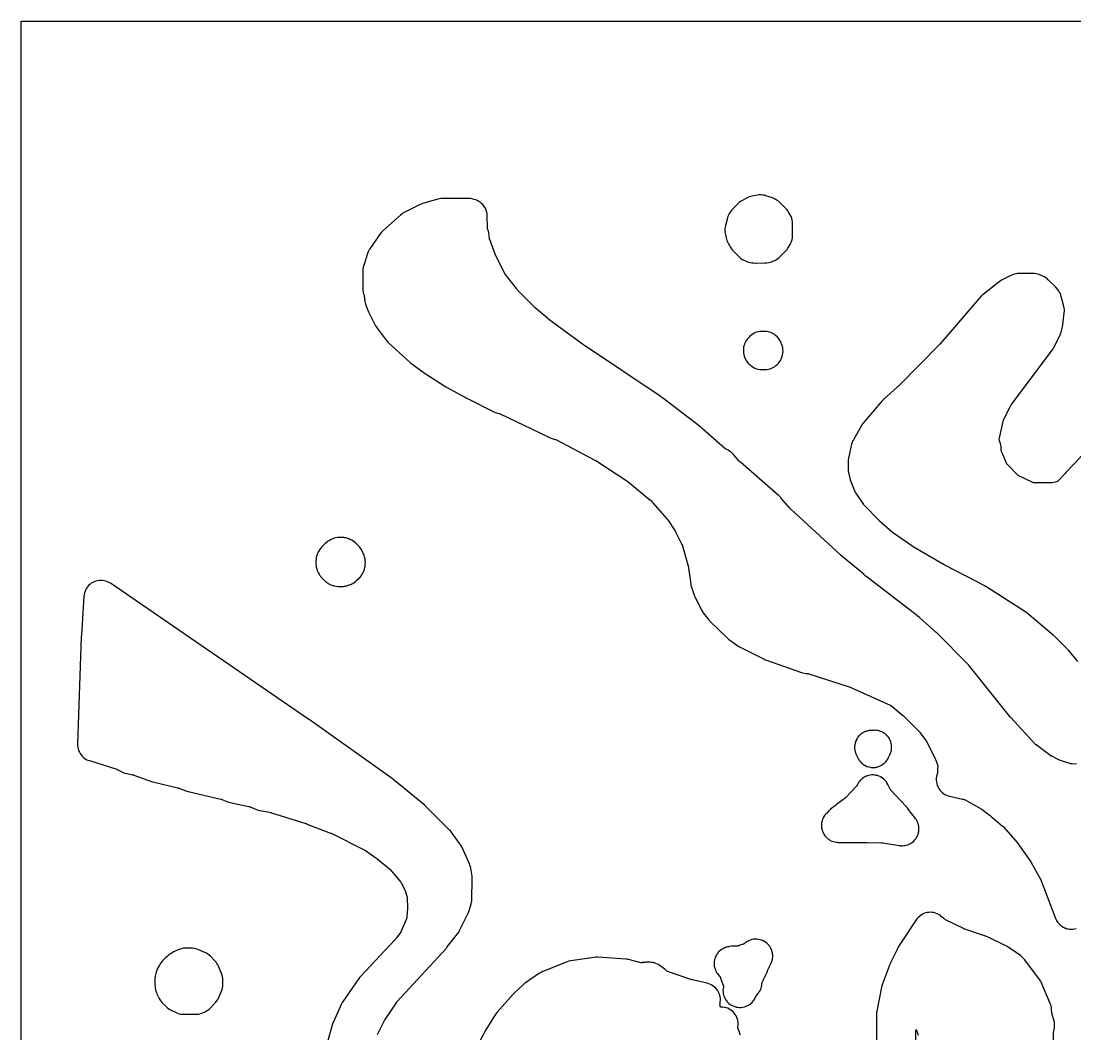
# Model space of a CAD drawing. Header units: millimetres. Extents: x 0 to 300, y 0 to 300.
# Drawn here: x 0 to 155.7, y 150.3 to 300 of the extents above; entities that cross this region are included whole.
import ezdxf

# ---------------------------------------------------------------- set-up
doc = ezdxf.new("R2010")
doc.units = ezdxf.units.MM
doc.layers.add('CUT', color=7, linetype='CONTINUOUS')

msp = doc.modelspace()

# ---------------------------------------------------------------- linework, layer by layer
at = {"layer": 'CUT'}
for points in [[(0, 0.06), (0, 299.94), (0, 299.95), (0, 299.98), (0, 299.99), (0.01, 300), (0.02, 300), (0.05, 300), (0.06, 300), (299.9, 300), (299.91, 300), (299.94, 300), (299.95, 300), (299.96, 300), (299.96, 299.99), (299.96, 299.98), (299.96, 299.95), (299.96, 299.94), (299.96, 0.06)], [(155.92, 190.18), (155.27, 190.21), (155.18, 190.21), (155.17, 190.21), (155.16, 190.21), (155.13, 190.22), (155.11, 190.23), (153.43, 190.77), (153.35, 190.8), (153.33, 190.81), (153.31, 190.82), (152.29, 191.33), (152.22, 191.37), (152.16, 191.4), (149.99, 193.02), (149.97, 193.03), (149.96, 193.04), (149.95, 193.05), (146.23, 197.05), (146.21, 197.07), (146.17, 197.12), (146.16, 197.14), (146.14, 197.15), (146.1, 197.2), (139.97, 204.84), (139.8, 205.03), (135.35, 209.53), (135.23, 209.64), (132.73, 211.85), (132.57, 211.98), (132.46, 212.06), (132.43, 212.08), (124.81, 217.96), (124.78, 217.98), (124.74, 218.01), (124.72, 218.03), (124.69, 218.06), (124.62, 218.12), (124.57, 218.16), (124.55, 218.18), (121.29, 220.9), (121.14, 221.02), (121.12, 221.04), (121.11, 221.04), (113.72, 227.86), (113.64, 227.94), (113.6, 227.99), (113.59, 228), (113.57, 228.02), (112.28, 229.54), (112.28, 229.55), (112.22, 229.62), (112.08, 229.77), (111.92, 229.91), (111.88, 229.95), (106.28, 234.79), (106.16, 234.88), (106.15, 234.89), (106.14, 234.9), (106.13, 234.91), (106.12, 234.91), (106.1, 234.93), (106.06, 234.98), (105.24, 235.96), (105.07, 236.14), (104.89, 236.31), (104.69, 236.45), (104.48, 236.57), (104.09, 236.78), (104.04, 236.8), (104.01, 236.82), (104, 236.83), (103.99, 236.84), (103.98, 236.84), (103.92, 236.89), (100.69, 239.75), (100.68, 239.76), (100.58, 239.85), (100.43, 239.98), (94.77, 244.31), (94.75, 244.32), (94.71, 244.35), (94.6, 244.43), (94.57, 244.45), (83.38, 251.95), (83.34, 251.97), (83.29, 252), (83.16, 252.09), (77.99, 255.91), (77.93, 255.96), (77.92, 255.97), (77.89, 255.99), (77.85, 256.03), (77.81, 256.07), (77.76, 256.1), (77.72, 256.14), (77.71, 256.14), (75.98, 257.6), (75.96, 257.61), (75.85, 257.71), (75.84, 257.72), (73.41, 260.17), (73.39, 260.2), (73.36, 260.24), (73.35, 260.25), (73.34, 260.27), (73.31, 260.31), (73.26, 260.37), (73.21, 260.45), (71.59, 262.53), (71.56, 262.57), (71.55, 262.59), (71.5, 262.71), (70.07, 265.48), (70.06, 265.5), (70.05, 265.52), (70.04, 265.54), (70.03, 265.57), (69.24, 267.73), (69.23, 267.74), (69.22, 267.78), (69.21, 267.86), (69.17, 268.36), (69.13, 268.65), (69.05, 268.93), (69.04, 268.96), (69, 269.08), (68.95, 269.19), (68.95, 269.21), (68.94, 269.23), (68.94, 269.24), (68.94, 269.25), (68.94, 269.29), (68.94, 269.33), (68.88, 271.27), (68.86, 271.52), (68.81, 271.77), (68.74, 272.01), (68.65, 272.25), (68.53, 272.47), (68.39, 272.68), (68.22, 272.88), (68.04, 273.06), (67.85, 273.22), (67.63, 273.35), (67.41, 273.47), (67.17, 273.56), (66.9, 273.65), (66.64, 273.72), (66.37, 273.77), (66.1, 273.78), (62.27, 273.77), (62.04, 273.76), (61.81, 273.73), (61.59, 273.67), (59.33, 273.02), (59.11, 272.95), (58.89, 272.85), (56.61, 271.7), (56.42, 271.59), (56.24, 271.47), (56.07, 271.33), (53.45, 268.98), (53.25, 268.78), (53.07, 268.55), (51.54, 266.36), (51.51, 266.32), (51.49, 266.29), (51.37, 266.09), (51.27, 265.88), (51.19, 265.66), (50.62, 263.87), (50.55, 263.62), (50.51, 263.37), (50.5, 263.11), (50.5, 260.39), (50.51, 260.16), (50.54, 259.93), (50.6, 259.7), (50.67, 259.48), (50.7, 259.41), (50.7, 259.4), (50.7, 259.36), (50.71, 259.36), (50.71, 259.34), (50.71, 259.25), (50.72, 259.17), (50.72, 259.14), (50.72, 259.11), (50.75, 258.79), (50.78, 258.57), (50.83, 258.35), (50.9, 258.14), (51.19, 257.37), (51.25, 257.24), (51.29, 257.13), (51.32, 257.08), (51.33, 257.05), (51.34, 257.02), (52.39, 254.96), (52.5, 254.78), (52.62, 254.6), (53.96, 252.82), (54.19, 252.55), (54.21, 252.53), (54.29, 252.46), (57.5, 249.52), (57.72, 249.34), (59.56, 248), (59.69, 247.91), (62.62, 246.04), (62.76, 245.96), (65.55, 244.43), (65.6, 244.4), (65.68, 244.35), (65.71, 244.33), (65.72, 244.33), (65.77, 244.3), (69.83, 242.27), (70.11, 242.16), (70.4, 242.07), (70.68, 242.01), (70.69, 242.01), (70.7, 242), (70.71, 242), (70.72, 242), (70.78, 241.97), (77.77, 238.6), (77.82, 238.57), (77.87, 238.55), (77.97, 238.5), (78.17, 238.42), (78.92, 238.17), (79, 238.14), (79.01, 238.14), (84.78, 235.1), (84.84, 235.07), (84.89, 235.04), (84.9, 235.03), (89.51, 232.05), (89.61, 231.97), (89.63, 231.96), (92.92, 229.25), (92.96, 229.22), (92.98, 229.2), (92.99, 229.19), (95.43, 226.43), (95.46, 226.4), (95.47, 226.39), (95.54, 226.29), (96.6, 224.71), (96.64, 224.66), (96.69, 224.55), (96.75, 224.41), (97.64, 222.64), (97.72, 222.49), (97.72, 222.48), (97.73, 222.48), (97.73, 222.47), (97.73, 222.46), (97.74, 222.45), (97.74, 222.43), (97.75, 222.39), (97.76, 222.36), (97.78, 222.27), (97.79, 222.25), (98.6, 219.29), (98.61, 219.25), (98.62, 219.22), (98.62, 219.21), (98.63, 219.15), (98.94, 216.81), (98.98, 216.57), (99.05, 216.34), (99.45, 215.15), (99.58, 214.83), (100.49, 213.01), (100.5, 212.99), (100.66, 212.72), (100.68, 212.69), (100.79, 212.54), (101.55, 211.57), (101.75, 211.34), (101.76, 211.33), (101.78, 211.31), (104.38, 208.77), (104.54, 208.63), (104.71, 208.5), (105.91, 207.68), (106.05, 207.58), (106.13, 207.53), (106.36, 207.4), (109.81, 205.67), (109.81, 205.66), (109.83, 205.65), (110.12, 205.53), (115.29, 203.71), (115.5, 203.65), (115.71, 203.6), (115.93, 203.58), (116.25, 203.55), (116.28, 203.55), (116.29, 203.55), (116.32, 203.54), (116.34, 203.54), (116.35, 203.53), (116.39, 203.52), (122.37, 201.61), (122.48, 201.57), (122.49, 201.57), (128.43, 198.87), (128.46, 198.85), (128.51, 198.83), (128.54, 198.82), (128.55, 198.81), (128.64, 198.75), (130.25, 197.42), (130.39, 197.3), (130.4, 197.29), (130.53, 197.17), (132.75, 194.93), (132.82, 194.85), (132.82, 194.84), (132.86, 194.8), (133.7, 193.69), (133.73, 193.65), (133.76, 193.59), (135.08, 190.98), (135.17, 190.75), (135.43, 189.97), (135.45, 189.89), (135.45, 189.87), (135.44, 189.81), (135.42, 189.56), (135.41, 188.89), (135.41, 188.87), (135.41, 188.86), (135.41, 188.85), (135.4, 188.84), (135.39, 188.82), (135.31, 188.58), (135.26, 188.34), (135.23, 188.09), (135.23, 187.99), (135.22, 187.83), (135.23, 187.74), (135.24, 187.58), (135.26, 187.49), (135.29, 187.33), (135.29, 187.32), (135.3, 187.31), (135.31, 187.24), (135.36, 187.09), (135.38, 187), (135.48, 186.77), (135.6, 186.55), (135.75, 186.35), (135.91, 186.16), (136.09, 185.98), (136.29, 185.83), (136.5, 185.69), (136.72, 185.58), (136.96, 185.49), (137.2, 185.43), (139.09, 185.02), (139.21, 184.99), (139.27, 184.98), (139.29, 184.98), (139.32, 184.97), (139.34, 184.97), (139.36, 184.97), (139.37, 184.96), (139.38, 184.96), (139.39, 184.95), (139.41, 184.94), (141.84, 183.58), (141.85, 183.57), (141.86, 183.57), (141.98, 183.49), (143.04, 182.69), (143.1, 182.65), (143.11, 182.64), (143.12, 182.63), (143.14, 182.62), (143.24, 182.52), (143.28, 182.49), (145.02, 181.02), (145.11, 180.96), (145.11, 180.95), (145.12, 180.95), (145.14, 180.93), (145.15, 180.91), (145.16, 180.91), (147.17, 178.58), (147.18, 178.57), (147.2, 178.55), (147.21, 178.53), (147.26, 178.47), (149.18, 175.76), (149.22, 175.69), (149.27, 175.62), (149.28, 175.59), (149.31, 175.55), (150.63, 173.18), (150.64, 173.16), (150.65, 173.15), (150.65, 173.14), (150.67, 173.09), (150.98, 172.28), (151.07, 172.05), (152.8, 167.5), (152.84, 167.39), (152.87, 167.32), (152.89, 167.27), (152.9, 167.25), (152.94, 167.16), (153, 167.06), (153.07, 166.94), (153.08, 166.93), (153.09, 166.92), (153.11, 166.89), (153.13, 166.85), (153.16, 166.82), (153.17, 166.8), (153.18, 166.78), (153.21, 166.74), (153.24, 166.71), (153.27, 166.68), (153.28, 166.66), (153.38, 166.55), (153.44, 166.48), (153.56, 166.38), (153.63, 166.32), (153.67, 166.29), (153.76, 166.22), (153.83, 166.18), (153.97, 166.09), (154.04, 166.06), (154.19, 165.98), (154.26, 165.96), (154.43, 165.9), (154.5, 165.88), (154.67, 165.83), (154.92, 165.79), (155.17, 165.78), (155.42, 165.79), (155.67, 165.83), (155.91, 165.89)], [(156.8, 235.82), (155.65, 234.6), (155.62, 234.56), (155.54, 234.48), (155.41, 234.35), (154.55, 233.5), (154.37, 233.3), (154.26, 233.15), (153.14, 231.97), (153.12, 231.95), (153.11, 231.95), (153.1, 231.94), (153.03, 231.92), (152.37, 231.75), (152.32, 231.74), (152.28, 231.73), (152.24, 231.73), (152.22, 231.73), (149.68, 231.76), (149.63, 231.76), (149.61, 231.76), (149.59, 231.77), (149.49, 231.81), (147.34, 232.85), (147.27, 232.89), (147.26, 232.9), (147.24, 232.91), (147.21, 232.94), (145.7, 234.49), (145.66, 234.53), (145.64, 234.56), (145.63, 234.57), (145.6, 234.62), (145.58, 234.67), (144.92, 236.27), (144.88, 236.37), (144.87, 236.39), (144.86, 236.42), (144.84, 236.46), (144.84, 236.47), (144.83, 236.49), (144.83, 236.51), (144.8, 236.85), (144.8, 236.87), (144.8, 236.94), (144.79, 237.03), (144.79, 237.09), (144.76, 237.32), (144.71, 237.53), (144.64, 237.75), (144.58, 237.91), (144.55, 237.98), (144.52, 238.04), (144.52, 238.05), (144.52, 238.06), (144.52, 238.07), (144.52, 238.08), (144.53, 238.14), (145.09, 240.84), (145.1, 240.89), (145.17, 241.06), (146.18, 243.1), (146.24, 243.18), (146.29, 243.26), (146.3, 243.28), (146.34, 243.32), (152.37, 251.36), (152.5, 251.55), (152.61, 251.74), (153.49, 253.5), (153.6, 253.76), (153.68, 254.03), (153.87, 254.81), (153.92, 255.09), (154.14, 256.87), (154.16, 257.11), (154.15, 257.35), (154.13, 257.58), (154.08, 257.81), (153.69, 259.3), (153.61, 259.54), (153.52, 259.77), (153.4, 259.99), (153.27, 260.2), (153.09, 260.44), (152.89, 260.66), (151.77, 261.76), (151.59, 261.93), (151.39, 262.07), (151.18, 262.19), (150.96, 262.3), (150.42, 262.52), (150.2, 262.59), (149.97, 262.65), (149.73, 262.69), (149.49, 262.7), (147.66, 262.71), (147.44, 262.7), (147.22, 262.67), (147, 262.62), (146.63, 262.52), (146.39, 262.44), (146.15, 262.34), (144.88, 261.7), (144.67, 261.58), (144.46, 261.43), (142.15, 259.61), (141.97, 259.46), (141.8, 259.28), (135.79, 252.28), (135.78, 252.27), (135.7, 252.2), (129.73, 246.16), (129.66, 246.11), (129.54, 245.99), (129.52, 245.98), (129.47, 245.93), (129.45, 245.91), (129.44, 245.9), (127.47, 244.14), (127.37, 244.05), (127.36, 244.04), (127.22, 243.88), (124.37, 240.5), (124.23, 240.32), (124.11, 240.12), (122.98, 238.13), (122.87, 237.92), (122.78, 237.69), (122.71, 237.45), (122.25, 235.42), (122.2, 235.12), (122.19, 234.82), (122.21, 233.74), (122.23, 233.51), (122.26, 233.28), (122.44, 232.42), (122.5, 232.18), (122.59, 231.96), (123.21, 230.49), (123.31, 230.27), (123.44, 230.06), (124.26, 228.85), (124.28, 228.82), (124.3, 228.78), (124.42, 228.63), (124.44, 228.6), (124.58, 228.45), (124.59, 228.43), (126.68, 226.28), (126.85, 226.12), (128.73, 224.52), (128.91, 224.37), (131.59, 222.49), (131.6, 222.5), (131.82, 222.34), (136.29, 219.72), (136.38, 219.67), (136.43, 219.64), (136.45, 219.63), (136.49, 219.61), (136.54, 219.58), (142.35, 216.57), (142.47, 216.5), (142.54, 216.46), (148.47, 212.67), (148.6, 212.58), (148.65, 212.53), (148.66, 212.53), (152.48, 209.31), (152.6, 209.19), (152.64, 209.16), (154.6, 207.17), (154.68, 207.07), (154.69, 207.06), (154.77, 206.96), (156.11, 205.35)], [(52.66, 150.2), (53.71, 152.3), (53.72, 152.33), (53.79, 152.44), (55.45, 154.91), (55.48, 154.96), (55.49, 154.97), (55.5, 154.98), (55.51, 155), (55.54, 155.03), (62.84, 162.99), (62.98, 163.15), (64.47, 165.09), (64.51, 165.13), (64.52, 165.15), (64.66, 165.34), (64.79, 165.57), (65.98, 167.93), (66.07, 168.13), (66.14, 168.33), (66.5, 169.51), (66.56, 169.73), (66.59, 169.96), (66.61, 170.19), (66.67, 173.15), (66.66, 173.38), (66.64, 173.61), (66.44, 174.81), (66.39, 175.02), (66.33, 175.23), (66.25, 175.43), (65.11, 177.95), (64.99, 178.18), (64.84, 178.4), (63.55, 180.15), (63.43, 180.3), (63.31, 180.44), (59.66, 184.08), (59.65, 184.09), (59.47, 184.25), (55.18, 187.77), (55.04, 187.88), (42.57, 196.76), (42.53, 196.78), (13.19, 216.9), (12.98, 217.03), (12.75, 217.14), (12.52, 217.23), (12.28, 217.29), (12.03, 217.33), (11.78, 217.34), (11.53, 217.33), (11.28, 217.29), (11.04, 217.23), (10.8, 217.14), (10.58, 217.03), (10.36, 216.9), (10.16, 216.75), (9.98, 216.58), (9.82, 216.39), (9.67, 216.18), (9.55, 215.97), (9.45, 215.74), (9.37, 215.5), (9.31, 215.25), (9.29, 215), (8.91, 209.22), (8.9, 209.06), (8.9, 208.98), (8.34, 193.16), (8.35, 192.91), (8.37, 192.66), (8.43, 192.42), (8.5, 192.18), (8.61, 191.95), (8.73, 191.73), (8.87, 191.53), (9.04, 191.34), (9.22, 191.17), (9.42, 191.02), (9.63, 190.88), (9.85, 190.77), (10.09, 190.69), (14.14, 189.41), (14.15, 189.41), (14.16, 189.4), (14.19, 189.39), (14.77, 189.08), (14.97, 188.98), (15.18, 188.9), (15.4, 188.85), (16.52, 188.6), (16.6, 188.58), (16.64, 188.57), (16.65, 188.56), (19.42, 187.58), (19.67, 187.51), (23.15, 186.68), (23.26, 186.65), (23.29, 186.63), (23.3, 186.63), (24.34, 186.22), (24.52, 186.16), (24.69, 186.11), (29.52, 185.01), (29.57, 185), (29.6, 184.99), (29.62, 184.98), (29.63, 184.98), (29.65, 184.97), (29.66, 184.97), (30.67, 184.57), (30.87, 184.5), (31.07, 184.45), (33.67, 183.91), (33.76, 183.89), (33.78, 183.88), (33.83, 183.86), (34.79, 183.47), (35.03, 183.39), (35.28, 183.33), (36.71, 183.07), (36.88, 183.02), (36.91, 183.01), (36.93, 183), (36.98, 182.99), (37.02, 182.98), (42.06, 181.4), (42.12, 181.38), (42.16, 181.36), (42.22, 181.34), (42.39, 181.27), (45.73, 179.99), (45.74, 179.98), (45.79, 179.96), (45.81, 179.95), (50.68, 177.52), (50.73, 177.49), (50.75, 177.48), (50.81, 177.45), (50.89, 177.4), (52.44, 176.34), (52.53, 176.28), (52.54, 176.27), (52.58, 176.24), (54.43, 174.7), (54.46, 174.68), (54.47, 174.67), (54.48, 174.66), (54.5, 174.63), (56.1, 172.71), (56.16, 172.64), (56.18, 172.6), (56.19, 172.59), (56.66, 171.63), (56.76, 171.47), (56.77, 171.43), (57.04, 170.51), (57.04, 170.5), (57.04, 170.44), (57.06, 170.27), (57.06, 170.26), (57.12, 169.05), (57.12, 168.99), (57.12, 168.89), (57.02, 167.67), (57.02, 167.62), (57.01, 167.56), (57.01, 167.51), (57.01, 167.47), (57.01, 167.46), (57.01, 167.45), (57, 167.42), (56.97, 167.32), (56.18, 165.5), (56.16, 165.44), (56.15, 165.43), (56.13, 165.4), (56.13, 165.39), (56.12, 165.38), (56.09, 165.34), (56.09, 165.33), (55.44, 164.47), (55.38, 164.39), (55.32, 164.32), (55.26, 164.26), (50.21, 158.84), (50.2, 158.83), (50.15, 158.77), (50.06, 158.67), (49.92, 158.49), (47.58, 155.15), (47.46, 154.96), (47.35, 154.75), (46.15, 152.11), (46.08, 151.94), (46.03, 151.77), (45.02, 148.24)], [(152.51, 147.99), (152.56, 150.59), (152.57, 150.72), (152.6, 150.82), (152.63, 150.91), (152.68, 151.17), (152.71, 151.42), (152.71, 151.68), (152.68, 151.94), (152.63, 152.19), (152.31, 153.38), (152.31, 153.39), (152.3, 153.43), (152.29, 153.47), (152.28, 153.53), (152.28, 153.54), (152.28, 153.6), (152.27, 153.66), (152.26, 153.94), (152.24, 154.16), (152.2, 154.39), (152.14, 154.61), (152.06, 154.82), (150.71, 157.96), (150.62, 158.14), (150.51, 158.32), (150.4, 158.49), (148.24, 161.32), (148.06, 161.52), (147.87, 161.7), (147.66, 161.87), (145.71, 163.2), (145.63, 163.25), (145.39, 163.38), (142.9, 164.61), (142.89, 164.62), (142.64, 164.72), (142.52, 164.76), (142.38, 164.81), (142.35, 164.82), (142.34, 164.82), (139.31, 165.84), (139.14, 165.91), (136.58, 167.18), (136.48, 167.25), (136.46, 167.26), (136.44, 167.28), (136.43, 167.29), (136.39, 167.32), (136.31, 167.39), (135.97, 167.68), (135.78, 167.83), (135.56, 167.97), (135.34, 168.07), (135.11, 168.16), (134.87, 168.23), (134.62, 168.26), (134.38, 168.28), (134.13, 168.27), (133.88, 168.24), (133.64, 168.18), (133.41, 168.09), (133.18, 167.99), (132.97, 167.86), (132.77, 167.71), (132.58, 167.55), (132.42, 167.36), (132.27, 167.16), (129.75, 163.37), (129.6, 163.13), (129.51, 162.92), (129.49, 162.87), (128.38, 160.63), (128.37, 160.62), (128.29, 160.43), (128.27, 160.38), (128.24, 160.3), (127.25, 157.56), (127.15, 157.21), (126.43, 153.66), (126.39, 153.41), (126.38, 153.16), (126.39, 147.16)], [(106.3, 150.12), (106.22, 150.36), (105.91, 151.18), (105.89, 151.23), (105.89, 151.24), (105.89, 151.25), (105.89, 151.26), (105.9, 151.29), (105.94, 151.53), (105.95, 151.78), (105.94, 152.02), (105.9, 152.27), (105.84, 152.5), (105.76, 152.74), (105.66, 152.96), (105.53, 153.17), (105.38, 153.36), (105.22, 153.55), (105.04, 153.71), (104.84, 153.86), (104.63, 153.98), (104.41, 154.09), (104.18, 154.17), (103.94, 154.23), (103.7, 154.27), (103.45, 154.28), (103.44, 154.28), (103.36, 154.28), (103.35, 154.28), (103.34, 154.29), (103.33, 154.3), (103.32, 154.31), (103.32, 154.33), (103.31, 154.34), (103.3, 154.4), (103.29, 154.45), (103.28, 154.5), (103.28, 154.53), (103.27, 154.57), (103.27, 154.59), (103.26, 154.62), (103.26, 154.67), (103.27, 154.73), (103.27, 154.75), (103.27, 154.8), (103.28, 154.89), (103.29, 154.94), (103.31, 155.04), (103.33, 155.28), (103.32, 155.53), (103.29, 155.77), (103.24, 156.01), (103.16, 156.24), (103.06, 156.46), (102.94, 156.68), (102.8, 156.88), (102.64, 157.06), (102.47, 157.23), (102.27, 157.38), (102.07, 157.51), (101.85, 157.62), (101.62, 157.71), (101.39, 157.78), (98.98, 158.33), (98.87, 158.36), (98.84, 158.37), (98.82, 158.38), (95.51, 159.52), (95.5, 159.52), (95.49, 159.53), (95.48, 159.54), (95.47, 159.55), (95.46, 159.56), (95.45, 159.57), (95.43, 159.59), (95.32, 159.68), (95.16, 159.82), (95.11, 159.85), (94.41, 160.38), (94.4, 160.39), (94.39, 160.39), (94.22, 160.51), (94.21, 160.52), (94.2, 160.52), (94.11, 160.58), (94.02, 160.63), (94.01, 160.63), (93.8, 160.72), (93.79, 160.72), (93.59, 160.79), (93.58, 160.8), (93.51, 160.81), (93.36, 160.85), (93.13, 160.88), (92.9, 160.89), (92.4, 160.89), (92.39, 160.89), (92.29, 160.89), (92.17, 160.88), (92.16, 160.88), (92.03, 160.88), (91.77, 160.84), (91.7, 160.82), (91.69, 160.82), (91.64, 160.83), (89.77, 161.29), (89.56, 161.33), (89.35, 161.35), (85.24, 161.63), (84.97, 161.64), (84.7, 161.61), (81.23, 161.09), (80.95, 161.03), (80.67, 160.94), (77.08, 159.51), (76.84, 159.4), (76.61, 159.26), (74.54, 157.86), (74.37, 157.74), (74.22, 157.6), (72.86, 156.31), (72.81, 156.27), (72.8, 156.26), (72.71, 156.16), (70.34, 153.51), (70.19, 153.32), (70.06, 153.13), (70.04, 153.1), (68.82, 151.14), (68.73, 150.99), (66.76, 147.29)], [(132.2, 149.35), (132.19, 150.54), (132.2, 150.65), (132.2, 150.72), (132.2, 150.74), (132.2, 150.76), (132.21, 150.8), (132.23, 150.88), (132.25, 150.94), (132.26, 150.93), (132.26, 150.92), (132.26, 150.91), (132.27, 150.9), (132.27, 150.89), (132.29, 150.84), (132.3, 150.8), (132.36, 150.66), (132.38, 150.61), (132.56, 150.14)]]:
    msp.add_lwpolyline(points, dxfattribs=at)
for points in [[(104.28, 267.56), (104.37, 267.36), (104.47, 267.17), (104.87, 266.5), (104.99, 266.33), (105.11, 266.16), (105.25, 266.01), (106.11, 265.15), (106.15, 265.11), (106.35, 264.93), (106.57, 264.78), (106.8, 264.65), (107.04, 264.54), (107.12, 264.51), (107.21, 264.48), (107.48, 264.39), (107.51, 264.38), (107.74, 264.31), (107.98, 264.27), (108.22, 264.25), (108.55, 264.24), (108.63, 264.24), (108.64, 264.24), (108.68, 264.24), (109.95, 264.26), (109.96, 264.26), (109.99, 264.26), (110.21, 264.27), (110.47, 264.31), (110.71, 264.38), (110.9, 264.44), (111.09, 264.5), (111.27, 264.58), (111.31, 264.6), (111.36, 264.63), (111.53, 264.72), (111.74, 264.84), (111.94, 264.99), (112.12, 265.15), (112.92, 265.94), (113.06, 266.09), (113.19, 266.26), (113.3, 266.43), (113.62, 266.96), (113.75, 267.2), (113.85, 267.44), (113.92, 267.7), (113.96, 267.97), (113.98, 268.24), (113.99, 270.09), (113.98, 270.35), (113.94, 270.61), (113.87, 270.86), (113.78, 271.1), (113.66, 271.34), (113.41, 271.78), (113.29, 271.96), (113.16, 272.14), (113.01, 272.31), (113, 272.32), (112.97, 272.35), (112.09, 273.2), (111.9, 273.36), (111.7, 273.5), (111.56, 273.59), (111.38, 273.7), (111.2, 273.79), (111.01, 273.86), (110.06, 274.18), (109.82, 274.25), (109.57, 274.29), (109.32, 274.31), (109.07, 274.3), (108.83, 274.27), (107.98, 274.12), (107.77, 274.08), (107.56, 274.01), (107.36, 273.93), (107.17, 273.83), (106.47, 273.43), (106.28, 273.31), (106.11, 273.18), (105.94, 273.03), (105.92, 273.01), (105.91, 273), (105.1, 272.18), (105.1, 272.17), (105.06, 272.13), (105, 272.07), (104.93, 271.98), (104.9, 271.95), (104.77, 271.77), (104.75, 271.75), (104.63, 271.54), (104.52, 271.33), (104.44, 271.1), (104.4, 270.94), (104.38, 270.86), (104.08, 269.79), (104.03, 269.56), (104, 269.34), (103.99, 269.1), (104, 268.87), (104.04, 268.64), (104.17, 267.97), (104.22, 267.76)], [(107.41, 249.46), (107.6, 249.27), (107.81, 249.09), (107.96, 248.98), (108.18, 248.84), (108.42, 248.72), (108.66, 248.62), (108.92, 248.56), (109.18, 248.51), (109.44, 248.5), (109.93, 248.5), (110.18, 248.51), (110.42, 248.55), (110.66, 248.61), (110.89, 248.69), (111.11, 248.8), (111.32, 248.92), (111.52, 249.07), (111.7, 249.23), (111.79, 249.32), (111.94, 249.48), (112.07, 249.66), (112.19, 249.85), (112.29, 250.04), (112.35, 250.17), (112.44, 250.41), (112.52, 250.65), (112.56, 250.91), (112.58, 251.16), (112.57, 251.42), (112.54, 251.67), (112.48, 251.92), (112.4, 252.16), (112.25, 252.53), (112.14, 252.76), (112.01, 252.97), (111.87, 253.17), (111.7, 253.36), (111.67, 253.39), (111.49, 253.55), (111.29, 253.7), (111.08, 253.82), (110.86, 253.93), (110.63, 254.01), (110.39, 254.07), (110.15, 254.11), (109.9, 254.12), (109.42, 254.12), (109.16, 254.11), (108.9, 254.07), (108.65, 254), (108.41, 253.91), (108.18, 253.79), (107.96, 253.65), (107.75, 253.48), (107.57, 253.3), (107.37, 253.08), (107.22, 252.9), (107.09, 252.71), (106.98, 252.51), (106.89, 252.3), (106.82, 252.08), (106.76, 251.86), (106.73, 251.63), (106.72, 251.4), (106.72, 251.21), (106.73, 250.96), (106.77, 250.7), (106.84, 250.46), (106.92, 250.22), (107.04, 249.99), (107.17, 249.78), (107.24, 249.68)], [(45.11, 217.07), (45.13, 217.06), (45.25, 216.97), (45.32, 216.92), (45.33, 216.91), (45.34, 216.91), (45.36, 216.89), (45.55, 216.78), (45.56, 216.78), (45.78, 216.68), (45.79, 216.68), (45.91, 216.64), (46.02, 216.6), (46.03, 216.6), (46.08, 216.59), (46.12, 216.58), (46.28, 216.54), (46.85, 216.45), (46.88, 216.44), (47, 216.43), (47.08, 216.42), (47.13, 216.42), (47.32, 216.41), (47.34, 216.41), (47.38, 216.41), (47.57, 216.43), (47.62, 216.43), (47.8, 216.47), (47.87, 216.48), (48.04, 216.53), (48.11, 216.55), (48.21, 216.58), (48.6, 216.71), (48.81, 216.79), (48.88, 216.83), (49.02, 216.89), (49.22, 217.01), (49.4, 217.15), (49.56, 217.3), (49.57, 217.3), (49.95, 217.67), (49.97, 217.7), (50.14, 217.87), (50.3, 218.08), (50.42, 218.3), (50.43, 218.31), (50.49, 218.43), (50.54, 218.53), (50.56, 218.56), (50.57, 218.58), (50.58, 218.6), (50.58, 218.61), (50.59, 218.63), (50.62, 218.7), (50.64, 218.73), (50.65, 218.75), (50.67, 218.79), (50.67, 218.8), (50.71, 218.91), (50.72, 218.94), (50.75, 219.01), (50.75, 219.02), (50.81, 219.23), (50.81, 219.26), (50.83, 219.4), (50.84, 219.45), (50.85, 219.5), (50.85, 219.56), (50.85, 219.61), (50.86, 219.64), (50.86, 219.67), (50.86, 219.75), (50.87, 219.99), (50.86, 220.24), (50.85, 220.32), (50.83, 220.49), (50.83, 220.5), (50.82, 220.52), (50.82, 220.54), (50.82, 220.55), (50.82, 220.57), (50.81, 220.58), (50.8, 220.61), (50.78, 220.74), (50.76, 220.78), (50.7, 220.97), (50.7, 220.98), (50.69, 221), (50.51, 221.46), (50.41, 221.68), (50.4, 221.69), (50.4, 221.7), (50.39, 221.72), (50.37, 221.75), (50.34, 221.8), (50.31, 221.85), (50.3, 221.88), (50.29, 221.9), (50.28, 221.92), (50.27, 221.93), (50.15, 222.09), (50.12, 222.13), (49.99, 222.28), (49.95, 222.33), (49.76, 222.52), (49.54, 222.75), (49.5, 222.78), (49.33, 222.94), (49.32, 222.94), (49.12, 223.09), (49.1, 223.11), (48.85, 223.26), (48.57, 223.4), (48.43, 223.46), (48.41, 223.47), (48.39, 223.48), (48.36, 223.49), (48.27, 223.52), (48.18, 223.55), (48.14, 223.56), (47.94, 223.61), (47.91, 223.62), (47.77, 223.64), (47.7, 223.65), (47.68, 223.65), (47.45, 223.66), (46.99, 223.66), (46.75, 223.65), (46.51, 223.61), (46.28, 223.56), (46.06, 223.48), (45.84, 223.38), (45.57, 223.24), (45.35, 223.11), (45.34, 223.11), (45.19, 223), (45.14, 222.96), (45.13, 222.95), (44.95, 222.79), (44.41, 222.25), (44.23, 222.05), (44.22, 222.03), (44.08, 221.83), (43.96, 221.62), (43.94, 221.6), (43.86, 221.43), (43.83, 221.38), (43.8, 221.31), (43.75, 221.21), (43.74, 221.17), (43.74, 221.16), (43.73, 221.13), (43.72, 221.12), (43.71, 221.09), (43.7, 221.05), (43.67, 220.97), (43.67, 220.95), (43.66, 220.93), (43.65, 220.91), (43.64, 220.84), (43.61, 220.72), (43.61, 220.69), (43.59, 220.54), (43.58, 220.49), (43.58, 220.48), (43.58, 220.45), (43.58, 220.37), (43.57, 220.26), (43.57, 220.22), (43.57, 220.21), (43.57, 219.75), (43.58, 219.53), (43.59, 219.46), (43.59, 219.45), (43.59, 219.44), (43.61, 219.3), (43.63, 219.23), (43.66, 219.09), (43.67, 219.05), (43.68, 219.02), (43.73, 218.87), (43.75, 218.81), (43.84, 218.6), (43.94, 218.4), (43.95, 218.38), (44.04, 218.23), (44.08, 218.17), (44.09, 218.14), (44.14, 218.07), (44.16, 218.04), (44.2, 217.99), (44.22, 217.97), (44.23, 217.95), (44.24, 217.94), (44.24, 217.93), (44.25, 217.92), (44.26, 217.91), (44.29, 217.87), (44.41, 217.75), (44.44, 217.71), (44.92, 217.24), (44.94, 217.22), (44.98, 217.19), (45.03, 217.15), (45.07, 217.11)], [(124.55, 190.06), (124.57, 190.05), (124.58, 190.05), (124.59, 190.04), (124.63, 190.02), (124.69, 189.99), (124.74, 189.96), (124.76, 189.95), (124.8, 189.92), (124.97, 189.85), (124.99, 189.84), (125, 189.84), (125.01, 189.84), (125.03, 189.83), (125.26, 189.76), (125.5, 189.71), (125.62, 189.7), (125.7, 189.69), (125.71, 189.69), (125.72, 189.68), (125.74, 189.68), (125.98, 189.68), (126.01, 189.68), (126.22, 189.7), (126.25, 189.71), (126.46, 189.75), (126.58, 189.78), (126.62, 189.79), (126.69, 189.81), (126.92, 189.9), (126.92, 189.91), (127.03, 189.96), (127.14, 190.01), (127.27, 190.1), (127.28, 190.11), (127.34, 190.15), (127.53, 190.3), (127.57, 190.34), (127.62, 190.38), (127.67, 190.43), (127.7, 190.46), (127.7, 190.47), (127.86, 190.65), (128, 190.85), (128.1, 191.03), (128.12, 191.06), (128.37, 191.56), (128.37, 191.57), (128.46, 191.78), (128.47, 191.78), (128.51, 191.91), (128.52, 191.93), (128.53, 191.98), (128.54, 192.01), (128.59, 192.24), (128.59, 192.25), (128.59, 192.27), (128.6, 192.32), (128.61, 192.34), (128.61, 192.35), (128.63, 192.48), (128.63, 192.65), (128.63, 192.72), (128.63, 192.73), (128.63, 192.76), (128.63, 192.8), (128.62, 192.96), (128.61, 192.97), (128.59, 193.11), (128.59, 193.12), (128.59, 193.14), (128.58, 193.2), (128.57, 193.21), (128.51, 193.44), (128.51, 193.45), (128.5, 193.48), (128.45, 193.62), (128.44, 193.64), (128.43, 193.65), (128.43, 193.66), (128.42, 193.67), (128.39, 193.74), (128.38, 193.77), (128.36, 193.81), (128.34, 193.85), (128.33, 193.86), (128.32, 193.88), (128.32, 193.89), (128.29, 193.94), (128.26, 193.98), (128.22, 194.04), (128.2, 194.08), (128.2, 194.09), (128.19, 194.1), (128.15, 194.15), (128.14, 194.16), (128.1, 194.21), (128.07, 194.25), (128.06, 194.26), (128.05, 194.28), (128.04, 194.29), (128.02, 194.31), (127.89, 194.45), (127.89, 194.46), (127.88, 194.47), (127.71, 194.62), (127.7, 194.63), (127.52, 194.76), (127.5, 194.77), (127.48, 194.78), (127.44, 194.8), (127.41, 194.82), (127.36, 194.85), (127.31, 194.88), (127.29, 194.89), (127.26, 194.9), (127.2, 194.93), (127.17, 194.95), (127.09, 194.99), (127.08, 194.99), (127.07, 194.99), (127.02, 195.01), (127, 195.02), (126.86, 195.07), (126.85, 195.08), (126.63, 195.13), (126.61, 195.13), (126.37, 195.17), (126.15, 195.18), (126.13, 195.18), (126.12, 195.18), (126.01, 195.17), (125.91, 195.17), (125.89, 195.16), (125.88, 195.16), (125.87, 195.16), (125.86, 195.16), (125.85, 195.16), (125.82, 195.16), (125.81, 195.16), (125.8, 195.16), (125.75, 195.16), (125.66, 195.16), (125.55, 195.16), (125.42, 195.15), (125.3, 195.14), (125.21, 195.12), (125.2, 195.11), (125.19, 195.11), (125.18, 195.11), (125.17, 195.11), (125.06, 195.09), (124.82, 195.02), (124.72, 194.98), (124.6, 194.93), (124.53, 194.89), (124.52, 194.88), (124.5, 194.87), (124.46, 194.85), (124.38, 194.81), (124.3, 194.76), (124.29, 194.75), (124.17, 194.68), (123.98, 194.52), (123.92, 194.46), (123.8, 194.35), (123.65, 194.15), (123.64, 194.14), (123.64, 194.13), (123.62, 194.1), (123.61, 194.09), (123.6, 194.08), (123.51, 193.95), (123.48, 193.89), (123.39, 193.73), (123.37, 193.67), (123.3, 193.5), (123.28, 193.45), (123.22, 193.27), (123.18, 193.02), (123.18, 193), (123.18, 192.98), (123.18, 192.97), (123.17, 192.95), (123.17, 192.93), (123.15, 192.78), (123.15, 192.53), (123.18, 192.29), (123.18, 192.28), (123.19, 192.27), (123.2, 192.2), (123.21, 192.13), (123.23, 192.04), (123.3, 191.81), (123.31, 191.8), (123.34, 191.73), (123.35, 191.71), (123.35, 191.69), (123.36, 191.67), (123.37, 191.64), (123.39, 191.59), (123.4, 191.58), (123.63, 191.1), (123.7, 190.97), (123.71, 190.96), (123.72, 190.94), (123.72, 190.92), (123.74, 190.89), (123.76, 190.86), (123.78, 190.83), (123.8, 190.8), (123.82, 190.78), (123.88, 190.69), (123.89, 190.67), (123.91, 190.64), (123.95, 190.59), (124.01, 190.52), (124.03, 190.5), (124.2, 190.33), (124.21, 190.32), (124.39, 190.17), (124.54, 190.07)], [(118.52, 182.23), (118.5, 182.19), (118.49, 182.17), (118.48, 182.16), (118.44, 182.08), (118.43, 182.05), (118.36, 181.85), (118.35, 181.82), (118.34, 181.77), (118.3, 181.61), (118.3, 181.6), (118.3, 181.59), (118.29, 181.58), (118.29, 181.56), (118.26, 181.37), (118.26, 181.34), (118.25, 181.13), (118.25, 181.11), (118.25, 181.1), (118.25, 181.05), (118.26, 180.88), (118.26, 180.86), (118.28, 180.74), (118.28, 180.72), (118.29, 180.7), (118.3, 180.64), (118.3, 180.62), (118.3, 180.61), (118.32, 180.52), (118.35, 180.4), (118.36, 180.38), (118.36, 180.37), (118.37, 180.36), (118.4, 180.28), (118.44, 180.17), (118.44, 180.16), (118.44, 180.15), (118.48, 180.07), (118.5, 180.04), (118.53, 179.98), (118.54, 179.95), (118.55, 179.93), (118.56, 179.92), (118.57, 179.9), (118.6, 179.85), (118.63, 179.8), (118.63, 179.79), (118.64, 179.77), (118.66, 179.74), (118.67, 179.72), (118.68, 179.72), (118.81, 179.55), (118.82, 179.53), (118.92, 179.42), (118.94, 179.4), (118.95, 179.38), (118.96, 179.37), (118.97, 179.36), (118.98, 179.35), (119.15, 179.2), (119.15, 179.19), (119.16, 179.18), (119.23, 179.13), (119.24, 179.12), (119.25, 179.12), (119.35, 179.05), (119.36, 179.04), (119.56, 178.92), (119.56, 178.91), (119.78, 178.81), (119.99, 178.73), (120, 178.73), (120.01, 178.73), (120.24, 178.67), (120.25, 178.67), (120.48, 178.63), (120.49, 178.63), (120.5, 178.63), (120.51, 178.63), (120.52, 178.63), (120.53, 178.63), (120.56, 178.62), (120.73, 178.61), (124.69, 178.58), (125.02, 178.58), (125.03, 178.58), (127.15, 178.56), (127.2, 178.56), (127.21, 178.56), (127.23, 178.56), (127.24, 178.56), (127.27, 178.56), (127.28, 178.56), (127.29, 178.56), (127.3, 178.55), (127.32, 178.55), (127.34, 178.55), (129.75, 178.15), (129.77, 178.15), (129.81, 178.15), (129.88, 178.14), (130.01, 178.12), (130.25, 178.12), (130.26, 178.12), (130.5, 178.14), (130.51, 178.14), (130.57, 178.15), (130.59, 178.15), (130.65, 178.16), (130.76, 178.18), (130.99, 178.25), (131.02, 178.26), (131.12, 178.3), (131.18, 178.33), (131.23, 178.35), (131.31, 178.39), (131.45, 178.46), (131.56, 178.53), (131.6, 178.56), (131.62, 178.58), (131.64, 178.6), (131.65, 178.6), (131.85, 178.76), (132.02, 178.93), (132.1, 179.03), (132.12, 179.05), (132.16, 179.09), (132.18, 179.12), (132.32, 179.33), (132.44, 179.55), (132.52, 179.75), (132.53, 179.77), (132.53, 179.78), (132.6, 180.02), (132.62, 180.12), (132.63, 180.15), (132.63, 180.16), (132.65, 180.26), (132.66, 180.37), (132.66, 180.38), (132.66, 180.43), (132.67, 180.51), (132.67, 180.7), (132.67, 180.76), (132.67, 180.77), (132.67, 180.78), (132.66, 180.81), (132.64, 181.01), (132.59, 181.25), (132.57, 181.31), (132.55, 181.37), (132.54, 181.42), (132.52, 181.49), (132.42, 181.72), (132.3, 181.93), (132.28, 181.96), (132.25, 182.01), (132.19, 182.09), (132.15, 182.14), (131.07, 183.53), (131.06, 183.55), (131.02, 183.61), (131.02, 183.62), (131.01, 183.63), (130.98, 183.67), (130.97, 183.68), (130.97, 183.69), (130.96, 183.69), (130.95, 183.7), (130.94, 183.71), (130.93, 183.72), (130.93, 183.73), (130.92, 183.75), (130.81, 183.87), (130.8, 183.88), (130.76, 183.93), (130.06, 184.68), (130.02, 184.72), (130.01, 184.73), (129.92, 184.82), (128.53, 186.31), (128.49, 186.36), (128.48, 186.37), (128.47, 186.38), (128.46, 186.4), (128.46, 186.41), (128.45, 186.41), (128.45, 186.42), (128.44, 186.43), (128.44, 186.44), (128.43, 186.46), (128.42, 186.47), (128.41, 186.48), (128.4, 186.5), (128.06, 187.19), (127.94, 187.4), (127.92, 187.44), (127.89, 187.49), (127.87, 187.51), (127.81, 187.6), (127.8, 187.6), (127.65, 187.78), (127.53, 187.9), (127.48, 187.95), (127.47, 187.95), (127.29, 188.1), (127.28, 188.1), (127.09, 188.23), (127.03, 188.26), (126.97, 188.29), (126.96, 188.3), (126.87, 188.35), (126.65, 188.44), (126.51, 188.48), (126.47, 188.49), (126.46, 188.49), (126.42, 188.5), (126.4, 188.5), (126.3, 188.52), (126.21, 188.54), (126.18, 188.55), (126.16, 188.55), (125.94, 188.57), (125.92, 188.57), (125.7, 188.57), (125.68, 188.57), (125.46, 188.55), (125.45, 188.55), (125.44, 188.54), (125.22, 188.5), (125.2, 188.49), (124.99, 188.43), (124.97, 188.42), (124.93, 188.41), (124.88, 188.39), (124.81, 188.36), (124.79, 188.35), (124.78, 188.35), (124.77, 188.34), (124.76, 188.34), (124.74, 188.33), (124.65, 188.28), (124.55, 188.23), (124.54, 188.22), (124.53, 188.21), (124.35, 188.09), (124.34, 188.08), (124.33, 188.08), (124.25, 188.02), (124.16, 187.94), (124.14, 187.92), (123.99, 187.77), (123.98, 187.76), (123.97, 187.75), (123.96, 187.73), (123.89, 187.64), (123.86, 187.61), (123.84, 187.59), (123.82, 187.56), (123.7, 187.39), (123.69, 187.38), (123.68, 187.36), (123.58, 187.18), (123.56, 187.15), (123.49, 187), (123.48, 186.98), (123.48, 186.97), (123.48, 186.96), (123.47, 186.96), (123.47, 186.95), (123.46, 186.95), (123.43, 186.91), (123.43, 186.9), (123.42, 186.89), (123.41, 186.88), (123.41, 186.87), (123.4, 186.86), (123.39, 186.85), (123.34, 186.8), (123.31, 186.76), (121.84, 185.23), (121.81, 185.2), (121.8, 185.2), (121.78, 185.18), (121.75, 185.15), (121.74, 185.15), (121.73, 185.14), (121.71, 185.12), (121.44, 184.91), (120.65, 184.31), (120.5, 184.2), (120.31, 184.06), (119.81, 183.68), (119.75, 183.63), (119.74, 183.62), (119.6, 183.5), (119.59, 183.49), (119.58, 183.49), (119.57, 183.48), (119.56, 183.47), (119.55, 183.46), (119.53, 183.44), (119.52, 183.43), (119.46, 183.38), (119.36, 183.27), (118.98, 182.89), (118.96, 182.86), (118.82, 182.71), (118.8, 182.68), (118.67, 182.51), (118.66, 182.49), (118.66, 182.48), (118.58, 182.34), (118.56, 182.31), (118.55, 182.3), (118.54, 182.29), (118.53, 182.27), (118.53, 182.26), (118.53, 182.25)], [(103.32, 158.63), (103.33, 158.6), (103.34, 158.58), (103.34, 158.57), (103.35, 158.55), (103.65, 157.74), (103.78, 157.39), (103.79, 157.37), (103.79, 157.36), (103.79, 157.35), (103.78, 157.29), (103.77, 157.27), (103.73, 157.03), (103.71, 156.78), (103.72, 156.54), (103.75, 156.29), (103.8, 156.05), (103.88, 155.82), (103.98, 155.59), (104.1, 155.38), (104.24, 155.18), (104.4, 154.99), (104.58, 154.82), (104.78, 154.67), (104.98, 154.54), (105.21, 154.43), (105.44, 154.34), (105.67, 154.28), (105.92, 154.24), (106.16, 154.22), (106.41, 154.23), (106.65, 154.26), (106.89, 154.32), (107.13, 154.39), (107.35, 154.5), (107.56, 154.62), (107.76, 154.76), (107.95, 154.92), (108.12, 155.1), (108.27, 155.3), (108.4, 155.51), (108.5, 155.71), (108.51, 155.72), (108.59, 155.87), (108.63, 155.93), (108.65, 155.97), (108.67, 156.01), (108.68, 156.02), (108.69, 156.03), (108.69, 156.04), (108.71, 156.05), (108.73, 156.07), (108.75, 156.1), (108.88, 156.24), (109.02, 156.43), (109.15, 156.63), (109.25, 156.84), (109.33, 157.05), (109.4, 157.28), (109.44, 157.51), (109.46, 157.74), (109.46, 157.78), (109.46, 157.79), (109.46, 157.8), (109.48, 157.85), (109.48, 157.87), (109.49, 157.9), (109.5, 157.92), (109.54, 158), (109.63, 158.2), (109.65, 158.25), (109.68, 158.3), (109.75, 158.46), (109.83, 158.64), (110.22, 159.45), (110.36, 159.76), (110.82, 160.74), (110.82, 160.75), (110.84, 160.79), (110.85, 160.81), (110.85, 160.82), (110.86, 160.84), (110.87, 160.86), (110.89, 160.89), (110.9, 160.92), (110.92, 160.97), (110.99, 161.2), (110.99, 161.21), (110.99, 161.23), (111, 161.25), (111.01, 161.29), (111.01, 161.3), (111.01, 161.31), (111.04, 161.44), (111.06, 161.67), (111.06, 161.68), (111.06, 161.69), (111.06, 161.93), (111.06, 161.95), (111.06, 161.96), (111.05, 161.97), (111.05, 161.99), (111.03, 162.17), (111.03, 162.18), (111.01, 162.28), (111, 162.33), (111, 162.35), (111, 162.36), (110.99, 162.41), (110.99, 162.42), (110.95, 162.54), (110.92, 162.65), (110.91, 162.65), (110.82, 162.87), (110.79, 162.93), (110.78, 162.95), (110.78, 162.96), (110.76, 163), (110.71, 163.09), (110.64, 163.19), (110.57, 163.29), (110.55, 163.31), (110.53, 163.35), (110.48, 163.41), (110.46, 163.43), (110.42, 163.48), (110.25, 163.65), (110.25, 163.66), (110.06, 163.81), (109.86, 163.95), (109.68, 164.04), (109.64, 164.06), (109.62, 164.07), (109.6, 164.08), (109.42, 164.16), (109.18, 164.23), (108.95, 164.28), (108.94, 164.28), (108.7, 164.31), (108.46, 164.31), (108.22, 164.29), (107.98, 164.24), (107.97, 164.24), (107.74, 164.17), (107.52, 164.08), (107.51, 164.07), (107.43, 164.03), (107.42, 164.03), (107.4, 164.02), (107.3, 163.97), (107.29, 163.96), (107.1, 163.84), (107.09, 163.83), (106.92, 163.71), (106.88, 163.68), (106.83, 163.64), (106.78, 163.61), (106.77, 163.6), (106.75, 163.59), (106.74, 163.59), (106.72, 163.58), (106.71, 163.58), (106.22, 163.41), (106.14, 163.38), (106.12, 163.37), (106.04, 163.34), (105.95, 163.31), (105.93, 163.3), (105.92, 163.3), (105.91, 163.3), (105.87, 163.29), (105.85, 163.28), (105.83, 163.28), (105.81, 163.28), (105.78, 163.28), (105.77, 163.28), (104.96, 163.25), (104.68, 163.22), (104.67, 163.22), (104.66, 163.22), (104.65, 163.21), (104.56, 163.19), (104.5, 163.18), (104.48, 163.18), (104.41, 163.17), (104.37, 163.16), (104.26, 163.13), (104.24, 163.12), (104.02, 163.05), (104.01, 163.04), (103.94, 163.01), (103.92, 163), (103.91, 163), (103.81, 162.96), (103.8, 162.95), (103.79, 162.94), (103.78, 162.94), (103.77, 162.94), (103.58, 162.84), (103.38, 162.7), (103.19, 162.54), (103.19, 162.53), (103.02, 162.36), (103.02, 162.35), (103.01, 162.33), (102.95, 162.26), (102.94, 162.24), (102.87, 162.17), (102.87, 162.16), (102.82, 162.08), (102.8, 162.05), (102.77, 162.01), (102.74, 161.96), (102.74, 161.95), (102.7, 161.88), (102.7, 161.87), (102.67, 161.83), (102.63, 161.75), (102.62, 161.73), (102.53, 161.52), (102.47, 161.28), (102.47, 161.27), (102.47, 161.25), (102.46, 161.23), (102.42, 161.04), (102.4, 160.8), (102.4, 160.55), (102.43, 160.31), (102.48, 160.07), (102.49, 160.06), (102.56, 159.84), (102.57, 159.83), (102.59, 159.77), (102.6, 159.74), (102.65, 159.61), (102.66, 159.6), (102.77, 159.4), (102.78, 159.39), (102.91, 159.19), (103.23, 158.77), (103.27, 158.72), (103.28, 158.72), (103.28, 158.71), (103.29, 158.7), (103.3, 158.69), (103.3, 158.68), (103.31, 158.66), (103.32, 158.65), (103.32, 158.64)], [(19.99, 156.42), (20.06, 156.22), (20.14, 156.03), (20.4, 155.52), (20.53, 155.3), (20.69, 155.09), (20.86, 154.89), (21.42, 154.33), (21.63, 154.15), (21.85, 153.99), (22.09, 153.85), (22.91, 153.45), (23.12, 153.36), (23.34, 153.29), (23.56, 153.24), (23.78, 153.21), (24.01, 153.2), (25.81, 153.2), (26.04, 153.21), (26.27, 153.24), (26.5, 153.3), (26.72, 153.37), (26.93, 153.46), (27.27, 153.63), (27.51, 153.77), (27.73, 153.93), (27.93, 154.11), (28.64, 154.83), (28.79, 155.01), (28.93, 155.19), (29.05, 155.39), (29.15, 155.6), (29.6, 156.64), (29.69, 156.87), (29.75, 157.1), (29.79, 157.35), (29.81, 157.59), (29.82, 158.22), (29.81, 158.48), (29.77, 158.74), (29.71, 158.99), (29.62, 159.24), (29.16, 160.32), (29.06, 160.53), (28.94, 160.72), (28.81, 160.91), (28.65, 161.08), (27.97, 161.78), (27.79, 161.95), (27.59, 162.1), (27.38, 162.23), (27.16, 162.34), (26.1, 162.79), (25.87, 162.87), (25.64, 162.94), (25.4, 162.97), (25.16, 162.99), (24.45, 163), (24.2, 162.99), (23.95, 162.96), (23.71, 162.9), (23.47, 162.82), (22.78, 162.54), (22.53, 162.42), (22.3, 162.28), (21.75, 161.9), (21.57, 161.76), (21.4, 161.61), (21.39, 161.6), (21.36, 161.56), (20.85, 161.03), (20.7, 160.86), (20.56, 160.67), (20.44, 160.47), (20.18, 159.98), (20.09, 159.8), (20.02, 159.6), (19.96, 159.41), (19.82, 158.84), (19.78, 158.61), (19.75, 158.39), (19.75, 158.16), (19.77, 157.53), (19.79, 157.29), (19.83, 157.06), (19.93, 156.62)]]:
    msp.add_lwpolyline(points, close=True, dxfattribs=at)

doc.saveas('drawing.dxf')
